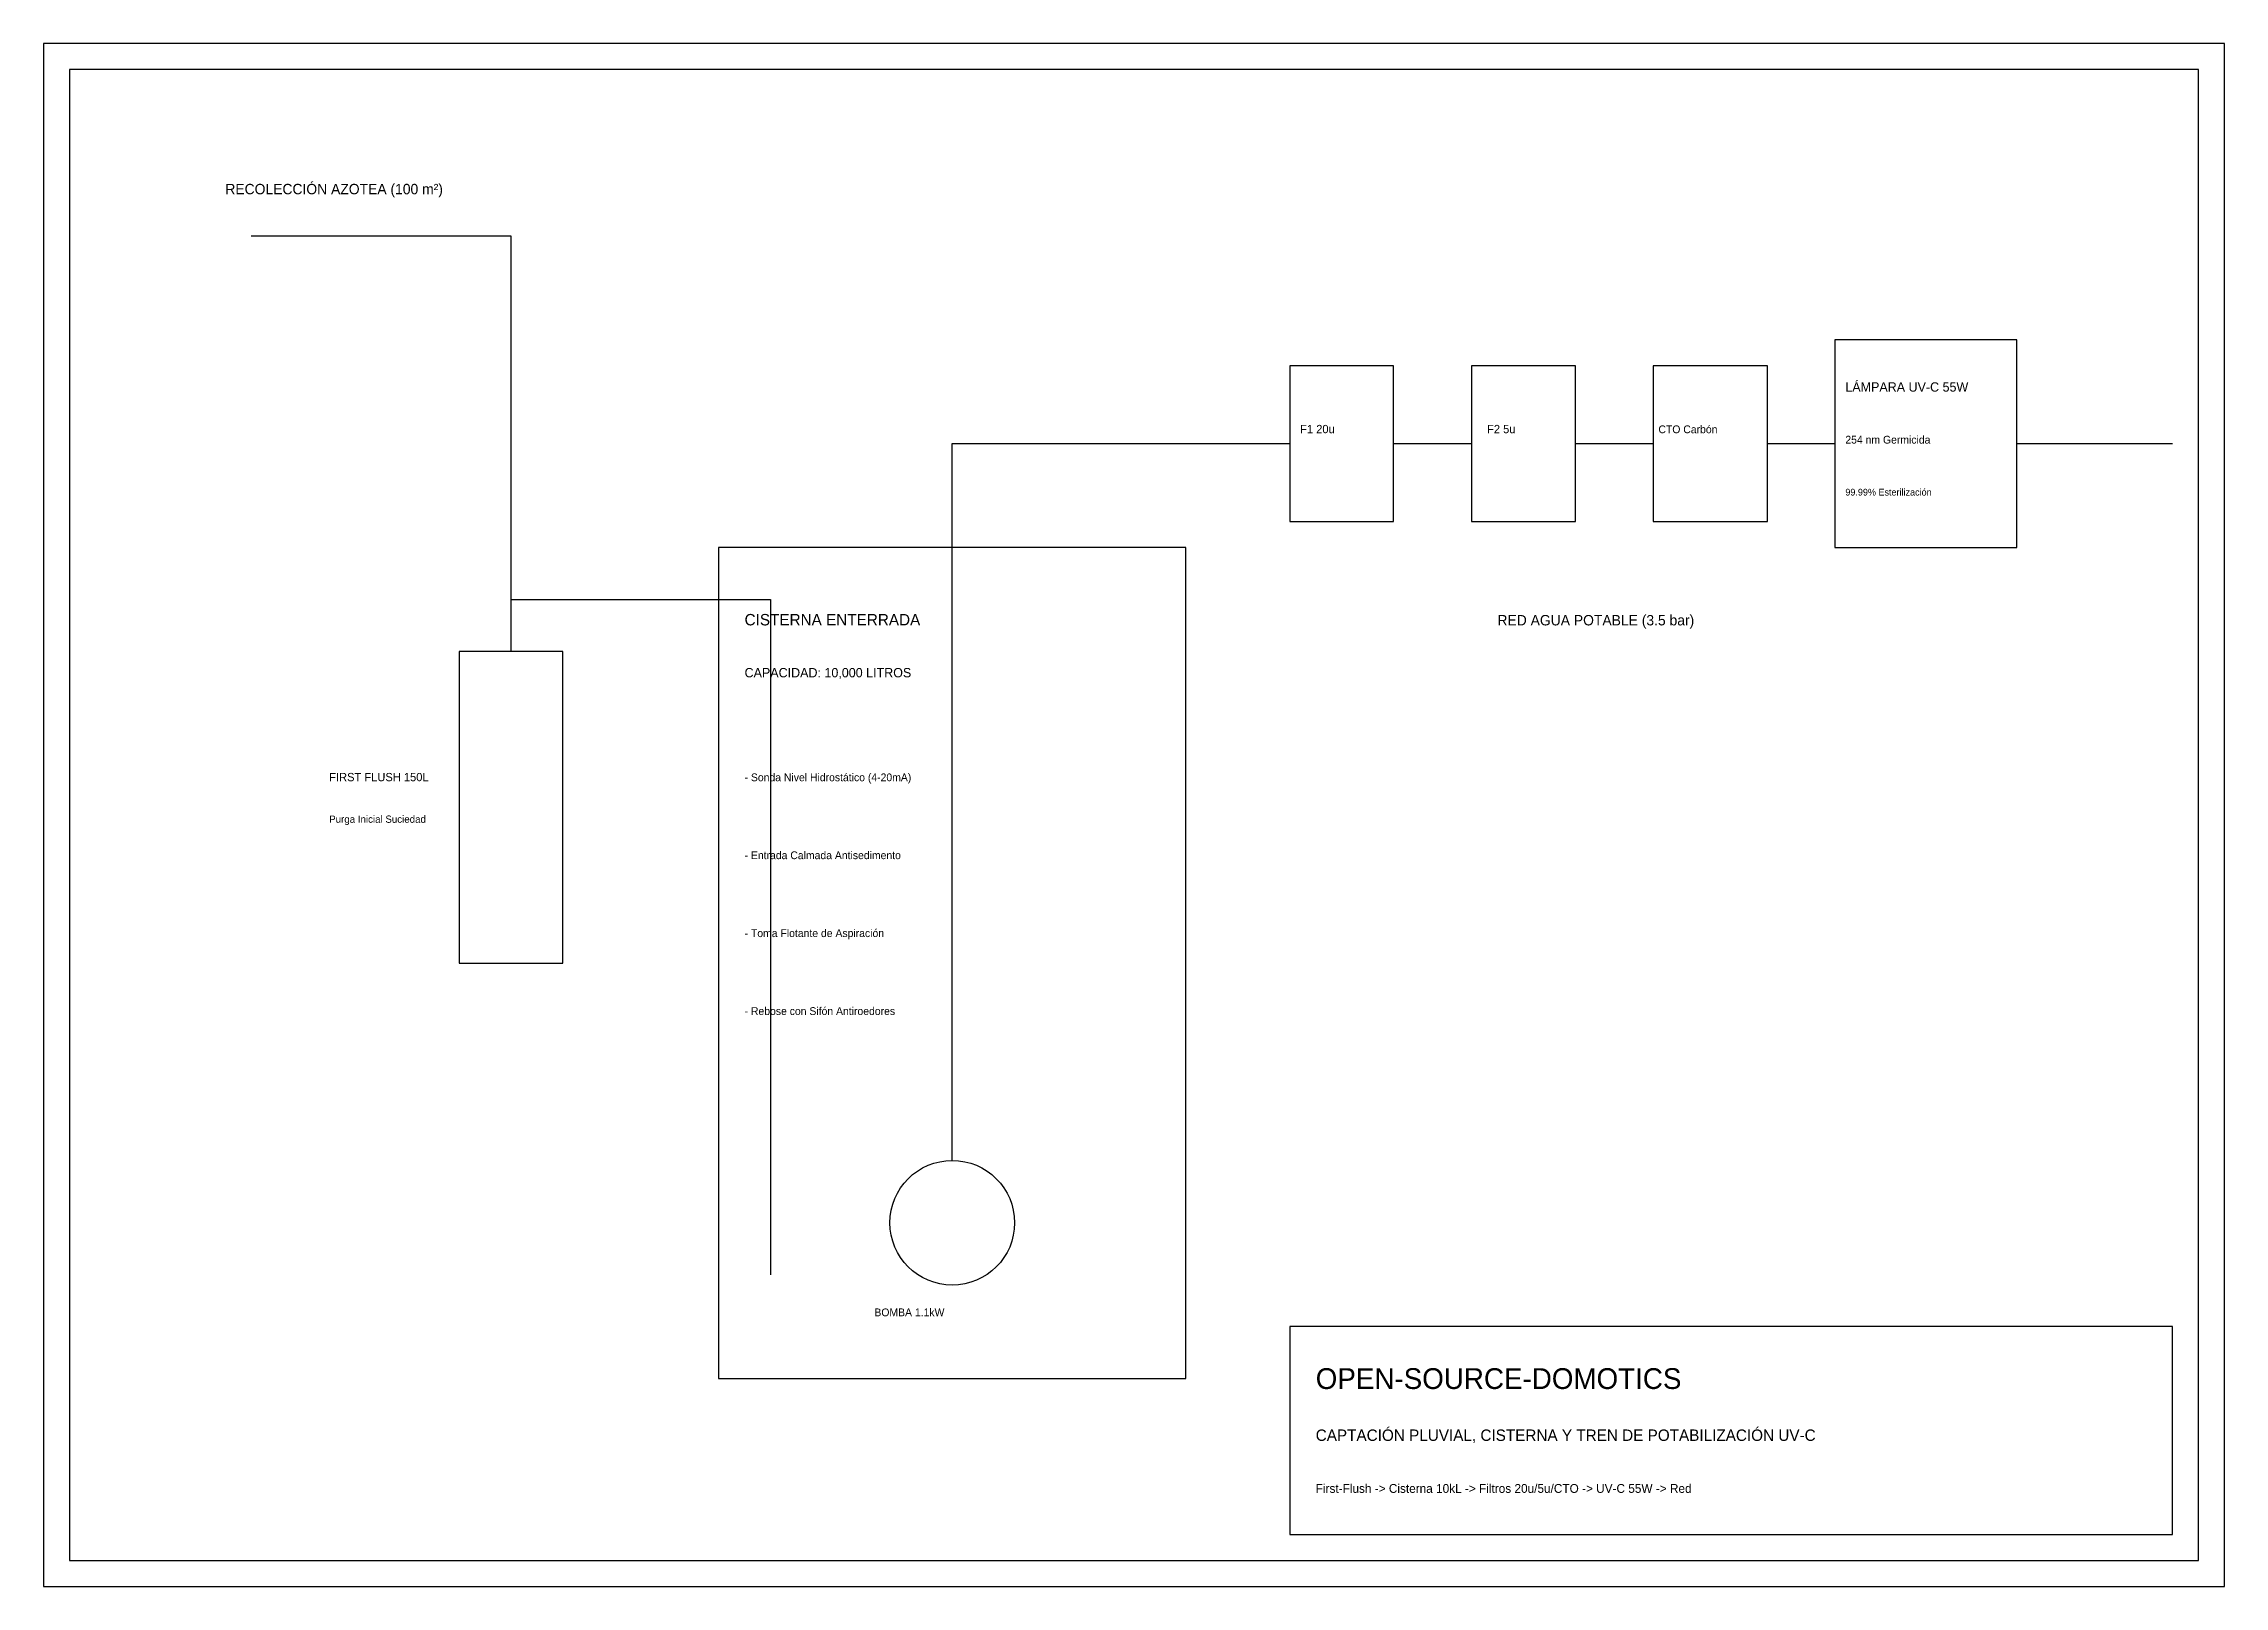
# Model space of a CAD drawing. Extents: x 0 to 420, y 0 to 297.
import ezdxf

# ---------------------------------------------------------------- set-up
doc = ezdxf.new("R2010")
doc.units = 0
for name, color, linetype in [('CAPTACION_TEJADO', 1, 'CONTINUOUS'), ('CISTERNA_10000L', 4, 'CONTINUOUS'), ('MARCO_ROTULO', 7, 'CONTINUOUS'), ('RED_DISTRIBUCION', 5, 'CONTINUOUS'), ('TEXTO_ROTULOS', 7, 'CONTINUOUS'), ('TREN_FILTRADO_UVC', 2, 'CONTINUOUS')]:
    doc.layers.add(name, color=color, linetype=linetype)

msp = doc.modelspace()

# ---------------------------------------------------------------- linework, layer by layer
at = {"layer": 'CAPTACION_TEJADO'}
for p, q in [((40, 260), (90, 260)), ((90, 260), (90, 180)), ((90, 190), (140, 190)), ((100, 180), (80, 180)), ((80, 180), (80, 120)), ((100, 120), (100, 180)), ((80, 120), (100, 120))]:
    msp.add_line(p, q, dxfattribs=at)
at = {"layer": 'CISTERNA_10000L'}
for p, q in [((220, 200), (130, 200)), ((130, 200), (130, 40)), ((220, 40), (220, 200)), ((140, 190), (140, 60)), ((130, 40), (220, 40))]:
    msp.add_line(p, q, dxfattribs=at)
at = {"layer": 'MARCO_ROTULO'}
for p, q in [((420, 297), (0, 297)), ((0, 297), (0, 0)), ((420, 0), (420, 297)), ((415, 292), (5, 292)), ((5, 292), (5, 5)), ((415, 5), (415, 292)), ((410, 50), (240, 50)), ((240, 50), (240, 10)), ((410, 10), (410, 50)), ((240, 10), (410, 10)), ((5, 5), (415, 5)), ((0, 0), (420, 0))]:
    msp.add_line(p, q, dxfattribs=at)
at = {"layer": 'RED_DISTRIBUCION'}
for p, q in [((175, 82), (175, 220)), ((175, 220), (240, 220)), ((260, 220), (275, 220)), ((295, 220), (310, 220)), ((332, 220), (345, 220)), ((380, 220), (410, 220))]:
    msp.add_line(p, q, dxfattribs=at)
at = {"layer": 'TREN_FILTRADO_UVC'}
for p, q in [((380, 240), (345, 240)), ((345, 240), (345, 200)), ((380, 200), (380, 240)), ((260, 235), (240, 235)), ((240, 235), (240, 205)), ((260, 205), (260, 235)), ((295, 235), (275, 235)), ((275, 235), (275, 205)), ((295, 205), (295, 235)), ((332, 235), (310, 235)), ((310, 235), (310, 205)), ((332, 205), (332, 235)), ((240, 205), (260, 205)), ((275, 205), (295, 205)), ((310, 205), (332, 205)), ((345, 200), (380, 200))]:
    msp.add_line(p, q, dxfattribs=at)
msp.add_circle((175, 70), 12, dxfattribs=at)

# ---------------------------------------------------------------- texts
at = {"layer": 'TEXTO_ROTULOS'}
for s, height, p in [('RECOLECCIÓN AZOTEA (100 m²)', 2, (35, 268)), ('LÁMPARA UV-C 55W', 1.8, (347, 230)), ('F1 20u', 1.6, (242, 222)), ('F2 5u', 1.6, (278, 222)), ('CTO Carbón', 1.5, (311, 222)), ('254 nm Germicida', 1.5, (347, 220)), ('99.99% Esterilización', 1.3, (347, 210)), ('CISTERNA ENTERRADA', 2.2, (135, 185)), ('RED AGUA POTABLE (3.5 bar)', 2, (280, 185)), ('CAPACIDAD: 10,000 LITROS', 1.8, (135, 175)), ('FIRST FLUSH 150L', 1.6, (55, 155)), ('- Sonda Nivel Hidrostático (4-20mA)', 1.5, (135, 155)), ('Purga Inicial Suciedad', 1.4, (55, 147)), ('- Entrada Calmada Antisedimento', 1.5, (135, 140)), ('- Toma Flotante de Aspiración', 1.5, (135, 125)), ('- Rebose con Sifón Antiroedores', 1.5, (135, 110)), ('BOMBA 1.1kW', 1.5, (160, 52)), ('OPEN-SOURCE-DOMOTICS', 4, (245, 38)), ('CAPTACIÓN PLUVIAL, CISTERNA Y TREN DE POTABILIZACIÓN UV-C', 2.2, (245, 28)), ('First-Flush -> Cisterna 10kL -> Filtros 20u/5u/CTO -> UV-C 55W -> Red', 1.7, (245, 18))]:
    msp.add_text(s, height=height, dxfattribs=at).set_placement(p)

doc.saveas('drawing.dxf')
